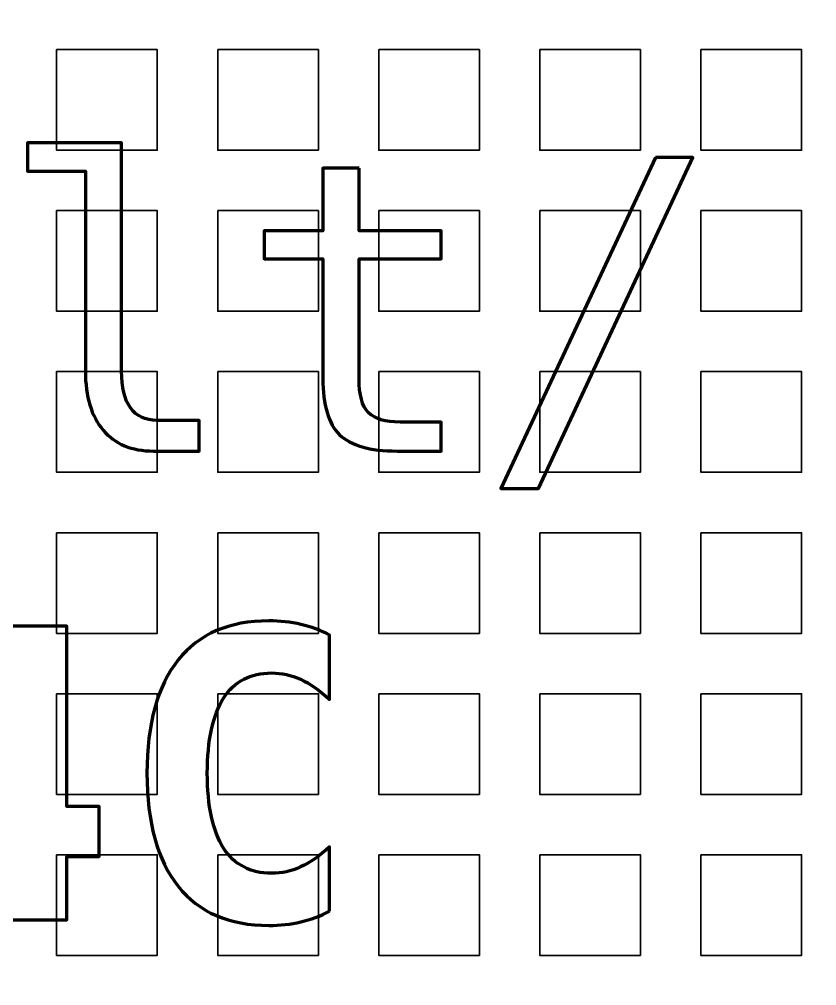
# Model space of a CAD drawing. Header units: centimetres. Extents: x -13.14 to -7.86, y -19.04 to -10.66.
# Drawn here: x -10.257 to -9, y -15.612 to -14.088 of the extents above; entities that cross this region are included whole.
import ezdxf

# ---------------------------------------------------------------- set-up
doc = ezdxf.new("R2010")
doc.units = ezdxf.units.CM
doc.header["$MEASUREMENT"] = 0
doc.layers.add('Layer 1', color=7, linetype='Continuous')

msp = doc.modelspace()

# ---------------------------------------------------------------- linework, layer by layer
at = {"layer": 'Layer 1', "color": 250, "lineweight": 35}
for points in [[(-12.24632, -10.659), (-12.24632, -10.659), (-8.75382, -10.659), (-8.75382, -10.659), (-8.75382, -10.659), (-8.75382, -10.659), (-8.75382, -19.041), (-8.75382, -19.041), (-8.75382, -19.041), (-8.75382, -19.041), (-12.24632, -19.041), (-12.24632, -19.041), (-12.24632, -19.041), (-12.24632, -19.041), (-12.24632, -10.659), (-12.24632, -10.659)], [(-10.19844, -14.13603), (-10.19844, -14.13603), (-10.03969, -14.13603), (-10.03969, -14.13603), (-10.03969, -14.13603), (-10.03969, -14.13603), (-10.03969, -14.29478), (-10.03969, -14.29478), (-10.03969, -14.29478), (-10.03969, -14.29478), (-10.19844, -14.29478), (-10.19844, -14.29478), (-10.19844, -14.29478), (-10.19844, -14.29478), (-10.19844, -14.13603), (-10.19844, -14.13603)], [(-9.94444, -14.13603), (-9.94444, -14.13603), (-9.78569, -14.13603), (-9.78569, -14.13603), (-9.78569, -14.13603), (-9.78569, -14.13603), (-9.78569, -14.29478), (-9.78569, -14.29478), (-9.78569, -14.29478), (-9.78569, -14.29478), (-9.94444, -14.29478), (-9.94444, -14.29478), (-9.94444, -14.29478), (-9.94444, -14.29478), (-9.94444, -14.13603), (-9.94444, -14.13603)], [(-9.69044, -14.13603), (-9.69044, -14.13603), (-9.53169, -14.13603), (-9.53169, -14.13603), (-9.53169, -14.13603), (-9.53169, -14.13603), (-9.53169, -14.29478), (-9.53169, -14.29478), (-9.53169, -14.29478), (-9.53169, -14.29478), (-9.69044, -14.29478), (-9.69044, -14.29478), (-9.69044, -14.29478), (-9.69044, -14.29478), (-9.69044, -14.13603), (-9.69044, -14.13603)], [(-9.43644, -14.13603), (-9.43644, -14.13603), (-9.27769, -14.13603), (-9.27769, -14.13603), (-9.27769, -14.13603), (-9.27769, -14.13603), (-9.27769, -14.29478), (-9.27769, -14.29478), (-9.27769, -14.29478), (-9.27769, -14.29478), (-9.43644, -14.29478), (-9.43644, -14.29478), (-9.43644, -14.29478), (-9.43644, -14.29478), (-9.43644, -14.13603), (-9.43644, -14.13603)], [(-9.18244, -14.13603), (-9.18244, -14.13603), (-9.02369, -14.13603), (-9.02369, -14.13603), (-9.02369, -14.13603), (-9.02369, -14.13603), (-9.02369, -14.29478), (-9.02369, -14.29478), (-9.02369, -14.29478), (-9.02369, -14.29478), (-9.18244, -14.29478), (-9.18244, -14.29478), (-9.18244, -14.29478), (-9.18244, -14.29478), (-9.18244, -14.13603), (-9.18244, -14.13603)], [(-10.19844, -14.39003), (-10.19844, -14.39003), (-10.03969, -14.39003), (-10.03969, -14.39003), (-10.03969, -14.39003), (-10.03969, -14.39003), (-10.03969, -14.54878), (-10.03969, -14.54878), (-10.03969, -14.54878), (-10.03969, -14.54878), (-10.19844, -14.54878), (-10.19844, -14.54878), (-10.19844, -14.54878), (-10.19844, -14.54878), (-10.19844, -14.39003), (-10.19844, -14.39003)], [(-9.94444, -14.39003), (-9.94444, -14.39003), (-9.78569, -14.39003), (-9.78569, -14.39003), (-9.78569, -14.39003), (-9.78569, -14.39003), (-9.78569, -14.54878), (-9.78569, -14.54878), (-9.78569, -14.54878), (-9.78569, -14.54878), (-9.94444, -14.54878), (-9.94444, -14.54878), (-9.94444, -14.54878), (-9.94444, -14.54878), (-9.94444, -14.39003), (-9.94444, -14.39003)], [(-9.69044, -14.39003), (-9.69044, -14.39003), (-9.53169, -14.39003), (-9.53169, -14.39003), (-9.53169, -14.39003), (-9.53169, -14.39003), (-9.53169, -14.54878), (-9.53169, -14.54878), (-9.53169, -14.54878), (-9.53169, -14.54878), (-9.69044, -14.54878), (-9.69044, -14.54878), (-9.69044, -14.54878), (-9.69044, -14.54878), (-9.69044, -14.39003), (-9.69044, -14.39003)], [(-9.43644, -14.39003), (-9.43644, -14.39003), (-9.27769, -14.39003), (-9.27769, -14.39003), (-9.27769, -14.39003), (-9.27769, -14.39003), (-9.27769, -14.54878), (-9.27769, -14.54878), (-9.27769, -14.54878), (-9.27769, -14.54878), (-9.43644, -14.54878), (-9.43644, -14.54878), (-9.43644, -14.54878), (-9.43644, -14.54878), (-9.43644, -14.39003), (-9.43644, -14.39003)], [(-9.18244, -14.39003), (-9.18244, -14.39003), (-9.02369, -14.39003), (-9.02369, -14.39003), (-9.02369, -14.39003), (-9.02369, -14.39003), (-9.02369, -14.54878), (-9.02369, -14.54878), (-9.02369, -14.54878), (-9.02369, -14.54878), (-9.18244, -14.54878), (-9.18244, -14.54878), (-9.18244, -14.54878), (-9.18244, -14.54878), (-9.18244, -14.39003), (-9.18244, -14.39003)], [(-10.19844, -14.64403), (-10.19844, -14.64403), (-10.03969, -14.64403), (-10.03969, -14.64403), (-10.03969, -14.64403), (-10.03969, -14.64403), (-10.03969, -14.80278), (-10.03969, -14.80278), (-10.03969, -14.80278), (-10.03969, -14.80278), (-10.19844, -14.80278), (-10.19844, -14.80278), (-10.19844, -14.80278), (-10.19844, -14.80278), (-10.19844, -14.64403), (-10.19844, -14.64403)], [(-9.94444, -14.64403), (-9.94444, -14.64403), (-9.78569, -14.64403), (-9.78569, -14.64403), (-9.78569, -14.64403), (-9.78569, -14.64403), (-9.78569, -14.80278), (-9.78569, -14.80278), (-9.78569, -14.80278), (-9.78569, -14.80278), (-9.94444, -14.80278), (-9.94444, -14.80278), (-9.94444, -14.80278), (-9.94444, -14.80278), (-9.94444, -14.64403), (-9.94444, -14.64403)], [(-9.69044, -14.64403), (-9.69044, -14.64403), (-9.53169, -14.64403), (-9.53169, -14.64403), (-9.53169, -14.64403), (-9.53169, -14.64403), (-9.53169, -14.80278), (-9.53169, -14.80278), (-9.53169, -14.80278), (-9.53169, -14.80278), (-9.69044, -14.80278), (-9.69044, -14.80278), (-9.69044, -14.80278), (-9.69044, -14.80278), (-9.69044, -14.64403), (-9.69044, -14.64403)], [(-9.43644, -14.64403), (-9.43644, -14.64403), (-9.27769, -14.64403), (-9.27769, -14.64403), (-9.27769, -14.64403), (-9.27769, -14.64403), (-9.27769, -14.80278), (-9.27769, -14.80278), (-9.27769, -14.80278), (-9.27769, -14.80278), (-9.43644, -14.80278), (-9.43644, -14.80278), (-9.43644, -14.80278), (-9.43644, -14.80278), (-9.43644, -14.64403), (-9.43644, -14.64403)], [(-9.18244, -14.64403), (-9.18244, -14.64403), (-9.02369, -14.64403), (-9.02369, -14.64403), (-9.02369, -14.64403), (-9.02369, -14.64403), (-9.02369, -14.80278), (-9.02369, -14.80278), (-9.02369, -14.80278), (-9.02369, -14.80278), (-9.18244, -14.80278), (-9.18244, -14.80278), (-9.18244, -14.80278), (-9.18244, -14.80278), (-9.18244, -14.64403), (-9.18244, -14.64403)], [(-10.19844, -14.89803), (-10.19844, -14.89803), (-10.03969, -14.89803), (-10.03969, -14.89803), (-10.03969, -14.89803), (-10.03969, -14.89803), (-10.03969, -15.05678), (-10.03969, -15.05678), (-10.03969, -15.05678), (-10.03969, -15.05678), (-10.19844, -15.05678), (-10.19844, -15.05678), (-10.19844, -15.05678), (-10.19844, -15.05678), (-10.19844, -14.89803), (-10.19844, -14.89803)], [(-9.94444, -14.89803), (-9.94444, -14.89803), (-9.78569, -14.89803), (-9.78569, -14.89803), (-9.78569, -14.89803), (-9.78569, -14.89803), (-9.78569, -15.05678), (-9.78569, -15.05678), (-9.78569, -15.05678), (-9.78569, -15.05678), (-9.94444, -15.05678), (-9.94444, -15.05678), (-9.94444, -15.05678), (-9.94444, -15.05678), (-9.94444, -14.89803), (-9.94444, -14.89803)], [(-9.69044, -14.89803), (-9.69044, -14.89803), (-9.53169, -14.89803), (-9.53169, -14.89803), (-9.53169, -14.89803), (-9.53169, -14.89803), (-9.53169, -15.05678), (-9.53169, -15.05678), (-9.53169, -15.05678), (-9.53169, -15.05678), (-9.69044, -15.05678), (-9.69044, -15.05678), (-9.69044, -15.05678), (-9.69044, -15.05678), (-9.69044, -14.89803), (-9.69044, -14.89803)], [(-9.43644, -14.89803), (-9.43644, -14.89803), (-9.27769, -14.89803), (-9.27769, -14.89803), (-9.27769, -14.89803), (-9.27769, -14.89803), (-9.27769, -15.05678), (-9.27769, -15.05678), (-9.27769, -15.05678), (-9.27769, -15.05678), (-9.43644, -15.05678), (-9.43644, -15.05678), (-9.43644, -15.05678), (-9.43644, -15.05678), (-9.43644, -14.89803), (-9.43644, -14.89803)], [(-9.18244, -14.89803), (-9.18244, -14.89803), (-9.02369, -14.89803), (-9.02369, -14.89803), (-9.02369, -14.89803), (-9.02369, -14.89803), (-9.02369, -15.05678), (-9.02369, -15.05678), (-9.02369, -15.05678), (-9.02369, -15.05678), (-9.18244, -15.05678), (-9.18244, -15.05678), (-9.18244, -15.05678), (-9.18244, -15.05678), (-9.18244, -14.89803), (-9.18244, -14.89803)], [(-10.19844, -15.15203), (-10.19844, -15.15203), (-10.03969, -15.15203), (-10.03969, -15.15203), (-10.03969, -15.15203), (-10.03969, -15.15203), (-10.03969, -15.31078), (-10.03969, -15.31078), (-10.03969, -15.31078), (-10.03969, -15.31078), (-10.19844, -15.31078), (-10.19844, -15.31078), (-10.19844, -15.31078), (-10.19844, -15.31078), (-10.19844, -15.15203), (-10.19844, -15.15203)], [(-9.94444, -15.15203), (-9.94444, -15.15203), (-9.78569, -15.15203), (-9.78569, -15.15203), (-9.78569, -15.15203), (-9.78569, -15.15203), (-9.78569, -15.31078), (-9.78569, -15.31078), (-9.78569, -15.31078), (-9.78569, -15.31078), (-9.94444, -15.31078), (-9.94444, -15.31078), (-9.94444, -15.31078), (-9.94444, -15.31078), (-9.94444, -15.15203), (-9.94444, -15.15203)], [(-9.69044, -15.15203), (-9.69044, -15.15203), (-9.53169, -15.15203), (-9.53169, -15.15203), (-9.53169, -15.15203), (-9.53169, -15.15203), (-9.53169, -15.31078), (-9.53169, -15.31078), (-9.53169, -15.31078), (-9.53169, -15.31078), (-9.69044, -15.31078), (-9.69044, -15.31078), (-9.69044, -15.31078), (-9.69044, -15.31078), (-9.69044, -15.15203), (-9.69044, -15.15203)], [(-9.43644, -15.15203), (-9.43644, -15.15203), (-9.27769, -15.15203), (-9.27769, -15.15203), (-9.27769, -15.15203), (-9.27769, -15.15203), (-9.27769, -15.31078), (-9.27769, -15.31078), (-9.27769, -15.31078), (-9.27769, -15.31078), (-9.43644, -15.31078), (-9.43644, -15.31078), (-9.43644, -15.31078), (-9.43644, -15.31078), (-9.43644, -15.15203), (-9.43644, -15.15203)], [(-9.18244, -15.15203), (-9.18244, -15.15203), (-9.02369, -15.15203), (-9.02369, -15.15203), (-9.02369, -15.15203), (-9.02369, -15.15203), (-9.02369, -15.31078), (-9.02369, -15.31078), (-9.02369, -15.31078), (-9.02369, -15.31078), (-9.18244, -15.31078), (-9.18244, -15.31078), (-9.18244, -15.31078), (-9.18244, -15.31078), (-9.18244, -15.15203), (-9.18244, -15.15203)], [(-10.19844, -15.40603), (-10.19844, -15.40603), (-10.03969, -15.40603), (-10.03969, -15.40603), (-10.03969, -15.40603), (-10.03969, -15.40603), (-10.03969, -15.56478), (-10.03969, -15.56478), (-10.03969, -15.56478), (-10.03969, -15.56478), (-10.19844, -15.56478), (-10.19844, -15.56478), (-10.19844, -15.56478), (-10.19844, -15.56478), (-10.19844, -15.40603), (-10.19844, -15.40603)], [(-9.94444, -15.40603), (-9.94444, -15.40603), (-9.78569, -15.40603), (-9.78569, -15.40603), (-9.78569, -15.40603), (-9.78569, -15.40603), (-9.78569, -15.56478), (-9.78569, -15.56478), (-9.78569, -15.56478), (-9.78569, -15.56478), (-9.94444, -15.56478), (-9.94444, -15.56478), (-9.94444, -15.56478), (-9.94444, -15.56478), (-9.94444, -15.40603), (-9.94444, -15.40603)], [(-9.69044, -15.40603), (-9.69044, -15.40603), (-9.53169, -15.40603), (-9.53169, -15.40603), (-9.53169, -15.40603), (-9.53169, -15.40603), (-9.53169, -15.56478), (-9.53169, -15.56478), (-9.53169, -15.56478), (-9.53169, -15.56478), (-9.69044, -15.56478), (-9.69044, -15.56478), (-9.69044, -15.56478), (-9.69044, -15.56478), (-9.69044, -15.40603), (-9.69044, -15.40603)], [(-9.43644, -15.40603), (-9.43644, -15.40603), (-9.27769, -15.40603), (-9.27769, -15.40603), (-9.27769, -15.40603), (-9.27769, -15.40603), (-9.27769, -15.56478), (-9.27769, -15.56478), (-9.27769, -15.56478), (-9.27769, -15.56478), (-9.43644, -15.56478), (-9.43644, -15.56478), (-9.43644, -15.56478), (-9.43644, -15.56478), (-9.43644, -15.40603), (-9.43644, -15.40603)], [(-9.18244, -15.40603), (-9.18244, -15.40603), (-9.02369, -15.40603), (-9.02369, -15.40603), (-9.02369, -15.40603), (-9.02369, -15.40603), (-9.02369, -15.56478), (-9.02369, -15.56478), (-9.02369, -15.56478), (-9.02369, -15.56478), (-9.18244, -15.56478), (-9.18244, -15.56478), (-9.18244, -15.56478), (-9.18244, -15.56478), (-9.18244, -15.40603), (-9.18244, -15.40603)]]:
    msp.add_open_spline(points, degree=3, knots=[0, 0, 0, 0, 0.25, 0.25, 0.25, 0.25, 0.5, 0.5, 0.5, 0.5, 0.75, 0.75, 0.75, 0.75, 1, 1, 1, 1], dxfattribs=at)
at = {"layer": 'Layer 1', "color": 250}
for points, knots in [([(-10.09608, -14.64338), (-10.09608, -14.669), (-10.09142, -14.68826), (-10.082, -14.70127), (-10.082, -14.70127), (-10.07258, -14.71429), (-10.05872, -14.72085), (-10.04031, -14.72085), (-10.04031, -14.72085), (-10.04031, -14.72085), (-9.97363, -14.72085), (-9.97363, -14.72085), (-9.97363, -14.72085), (-9.97363, -14.72085), (-9.97363, -14.76922), (-9.97363, -14.76922), (-9.97363, -14.76922), (-9.97363, -14.76922), (-10.04581, -14.76922), (-10.04581, -14.76922), (-10.04581, -14.76922), (-10.07999, -14.76922), (-10.10635, -14.75821), (-10.12508, -14.73631), (-10.12508, -14.73631), (-10.14381, -14.7144), (-10.15312, -14.68339), (-10.15312, -14.64338), (-10.15312, -14.64338), (-10.15312, -14.64338), (-10.15312, -14.328), (-10.15312, -14.328), (-10.15312, -14.328), (-10.15312, -14.328), (-10.24456, -14.328), (-10.24456, -14.328), (-10.24456, -14.328), (-10.24456, -14.328), (-10.24456, -14.28334), (-10.24456, -14.28334), (-10.24456, -14.28334), (-10.24456, -14.28334), (-10.09608, -14.28334), (-10.09608, -14.28334), (-10.09608, -14.28334), (-10.09608, -14.28334), (-10.09608, -14.64338), (-10.09608, -14.64338)], [0, 0, 0, 0, 0.0833333, 0.0833333, 0.0833333, 0.0833333, 0.1666667, 0.1666667, 0.1666667, 0.1666667, 0.25, 0.25, 0.25, 0.25, 0.3333333, 0.3333333, 0.3333333, 0.3333333, 0.4166667, 0.4166667, 0.4166667, 0.4166667, 0.5, 0.5, 0.5, 0.5, 0.5833333, 0.5833333, 0.5833333, 0.5833333, 0.6666667, 0.6666667, 0.6666667, 0.6666667, 0.75, 0.75, 0.75, 0.75, 0.8333333, 0.8333333, 0.8333333, 0.8333333, 0.9166667, 0.9166667, 0.9166667, 0.9166667, 1, 1, 1, 1]), ([(-10.09608, -14.64338), (-10.09608, -14.669), (-10.09142, -14.68826), (-10.082, -14.70127), (-10.082, -14.70127), (-10.07258, -14.71429), (-10.05872, -14.72085), (-10.04031, -14.72085), (-10.04031, -14.72085), (-10.04031, -14.72085), (-9.97363, -14.72085), (-9.97363, -14.72085), (-9.97363, -14.72085), (-9.97363, -14.72085), (-9.97363, -14.76922), (-9.97363, -14.76922), (-9.97363, -14.76922), (-9.97363, -14.76922), (-10.04581, -14.76922), (-10.04581, -14.76922), (-10.04581, -14.76922), (-10.07999, -14.76922), (-10.10635, -14.75821), (-10.12508, -14.73631), (-10.12508, -14.73631), (-10.14381, -14.7144), (-10.15312, -14.68339), (-10.15312, -14.64338), (-10.15312, -14.64338), (-10.15312, -14.64338), (-10.15312, -14.328), (-10.15312, -14.328), (-10.15312, -14.328), (-10.15312, -14.328), (-10.24456, -14.328), (-10.24456, -14.328), (-10.24456, -14.328), (-10.24456, -14.328), (-10.24456, -14.28334), (-10.24456, -14.28334), (-10.24456, -14.28334), (-10.24456, -14.28334), (-10.09608, -14.28334), (-10.09608, -14.28334), (-10.09608, -14.28334), (-10.09608, -14.28334), (-10.09608, -14.64338), (-10.09608, -14.64338)], [0, 0, 0, 0, 0.0833333, 0.0833333, 0.0833333, 0.0833333, 0.1666667, 0.1666667, 0.1666667, 0.1666667, 0.25, 0.25, 0.25, 0.25, 0.3333333, 0.3333333, 0.3333333, 0.3333333, 0.4166667, 0.4166667, 0.4166667, 0.4166667, 0.5, 0.5, 0.5, 0.5, 0.5833333, 0.5833333, 0.5833333, 0.5833333, 0.6666667, 0.6666667, 0.6666667, 0.6666667, 0.75, 0.75, 0.75, 0.75, 0.8333333, 0.8333333, 0.8333333, 0.8333333, 0.9166667, 0.9166667, 0.9166667, 0.9166667, 1, 1, 1, 1]), ([(-9.25396, -14.3063), (-9.25396, -14.3063), (-9.19501, -14.3063), (-9.19501, -14.3063), (-9.19501, -14.3063), (-9.19501, -14.3063), (-9.43875, -14.82817), (-9.43875, -14.82817), (-9.43875, -14.82817), (-9.43875, -14.82817), (-9.49802, -14.82817), (-9.49802, -14.82817), (-9.49802, -14.82817), (-9.49802, -14.82817), (-9.25396, -14.3063), (-9.25396, -14.3063)], [0, 0, 0, 0, 0.25, 0.25, 0.25, 0.25, 0.5, 0.5, 0.5, 0.5, 0.75, 0.75, 0.75, 0.75, 1, 1, 1, 1]), ([(-9.25396, -14.3063), (-9.25396, -14.3063), (-9.19501, -14.3063), (-9.19501, -14.3063), (-9.19501, -14.3063), (-9.19501, -14.3063), (-9.43875, -14.82817), (-9.43875, -14.82817), (-9.43875, -14.82817), (-9.43875, -14.82817), (-9.49802, -14.82817), (-9.49802, -14.82817), (-9.49802, -14.82817), (-9.49802, -14.82817), (-9.25396, -14.3063), (-9.25396, -14.3063)], [0, 0, 0, 0, 0.25, 0.25, 0.25, 0.25, 0.5, 0.5, 0.5, 0.5, 0.75, 0.75, 0.75, 0.75, 1, 1, 1, 1]), ([(-9.72154, -14.32334), (-9.72154, -14.32334), (-9.72154, -14.42198), (-9.72154, -14.42198), (-9.72154, -14.42198), (-9.72154, -14.42198), (-9.59189, -14.42198), (-9.59189, -14.42198), (-9.59189, -14.42198), (-9.59189, -14.42198), (-9.59189, -14.46632), (-9.59189, -14.46632), (-9.59189, -14.46632), (-9.59189, -14.46632), (-9.72154, -14.46632), (-9.72154, -14.46632), (-9.72154, -14.46632), (-9.72154, -14.46632), (-9.72154, -14.65481), (-9.72154, -14.65481), (-9.72154, -14.65481), (-9.72154, -14.68043), (-9.71667, -14.69831), (-9.70693, -14.70837), (-9.70693, -14.70837), (-9.69719, -14.71853), (-9.68026, -14.72361), (-9.65613, -14.72361), (-9.65613, -14.72361), (-9.65613, -14.72361), (-9.59189, -14.72361), (-9.59189, -14.72361), (-9.59189, -14.72361), (-9.59189, -14.72361), (-9.59189, -14.76922), (-9.59189, -14.76922), (-9.59189, -14.76922), (-9.59189, -14.76922), (-9.66163, -14.76922), (-9.66163, -14.76922), (-9.66163, -14.76922), (-9.7045, -14.76922), (-9.73466, -14.76065), (-9.75223, -14.7435), (-9.75223, -14.7435), (-9.7698, -14.72636), (-9.77858, -14.69672), (-9.77858, -14.65481), (-9.77858, -14.65481), (-9.77858, -14.65481), (-9.77858, -14.46632), (-9.77858, -14.46632), (-9.77858, -14.46632), (-9.77858, -14.46632), (-9.87129, -14.46632), (-9.87129, -14.46632), (-9.87129, -14.46632), (-9.87129, -14.46632), (-9.87129, -14.42198), (-9.87129, -14.42198), (-9.87129, -14.42198), (-9.87129, -14.42198), (-9.77858, -14.42198), (-9.77858, -14.42198), (-9.77858, -14.42198), (-9.77858, -14.42198), (-9.77858, -14.32334), (-9.77858, -14.32334), (-9.77858, -14.32334), (-9.77858, -14.32334), (-9.72154, -14.32334), (-9.72154, -14.32334)], [0, 0, 0, 0, 0.0555556, 0.0555556, 0.0555556, 0.0555556, 0.1111111, 0.1111111, 0.1111111, 0.1111111, 0.1666667, 0.1666667, 0.1666667, 0.1666667, 0.2222222, 0.2222222, 0.2222222, 0.2222222, 0.2777778, 0.2777778, 0.2777778, 0.2777778, 0.3333333, 0.3333333, 0.3333333, 0.3333333, 0.3888889, 0.3888889, 0.3888889, 0.3888889, 0.4444444, 0.4444444, 0.4444444, 0.4444444, 0.5, 0.5, 0.5, 0.5, 0.5555556, 0.5555556, 0.5555556, 0.5555556, 0.6111111, 0.6111111, 0.6111111, 0.6111111, 0.6666667, 0.6666667, 0.6666667, 0.6666667, 0.7222222, 0.7222222, 0.7222222, 0.7222222, 0.7777778, 0.7777778, 0.7777778, 0.7777778, 0.8333333, 0.8333333, 0.8333333, 0.8333333, 0.8888889, 0.8888889, 0.8888889, 0.8888889, 0.9444444, 0.9444444, 0.9444444, 0.9444444, 1, 1, 1, 1]), ([(-9.72154, -14.32334), (-9.72154, -14.32334), (-9.72154, -14.42198), (-9.72154, -14.42198), (-9.72154, -14.42198), (-9.72154, -14.42198), (-9.59189, -14.42198), (-9.59189, -14.42198), (-9.59189, -14.42198), (-9.59189, -14.42198), (-9.59189, -14.46632), (-9.59189, -14.46632), (-9.59189, -14.46632), (-9.59189, -14.46632), (-9.72154, -14.46632), (-9.72154, -14.46632), (-9.72154, -14.46632), (-9.72154, -14.46632), (-9.72154, -14.65481), (-9.72154, -14.65481), (-9.72154, -14.65481), (-9.72154, -14.68043), (-9.71667, -14.69831), (-9.70693, -14.70837), (-9.70693, -14.70837), (-9.69719, -14.71853), (-9.68026, -14.72361), (-9.65613, -14.72361), (-9.65613, -14.72361), (-9.65613, -14.72361), (-9.59189, -14.72361), (-9.59189, -14.72361), (-9.59189, -14.72361), (-9.59189, -14.72361), (-9.59189, -14.76922), (-9.59189, -14.76922), (-9.59189, -14.76922), (-9.59189, -14.76922), (-9.66163, -14.76922), (-9.66163, -14.76922), (-9.66163, -14.76922), (-9.7045, -14.76922), (-9.73466, -14.76065), (-9.75223, -14.7435), (-9.75223, -14.7435), (-9.7698, -14.72636), (-9.77858, -14.69672), (-9.77858, -14.65481), (-9.77858, -14.65481), (-9.77858, -14.65481), (-9.77858, -14.46632), (-9.77858, -14.46632), (-9.77858, -14.46632), (-9.77858, -14.46632), (-9.87129, -14.46632), (-9.87129, -14.46632), (-9.87129, -14.46632), (-9.87129, -14.46632), (-9.87129, -14.42198), (-9.87129, -14.42198), (-9.87129, -14.42198), (-9.87129, -14.42198), (-9.77858, -14.42198), (-9.77858, -14.42198), (-9.77858, -14.42198), (-9.77858, -14.42198), (-9.77858, -14.32334), (-9.77858, -14.32334), (-9.77858, -14.32334), (-9.77858, -14.32334), (-9.72154, -14.32334), (-9.72154, -14.32334)], [0, 0, 0, 0, 0.0555556, 0.0555556, 0.0555556, 0.0555556, 0.1111111, 0.1111111, 0.1111111, 0.1111111, 0.1666667, 0.1666667, 0.1666667, 0.1666667, 0.2222222, 0.2222222, 0.2222222, 0.2222222, 0.2777778, 0.2777778, 0.2777778, 0.2777778, 0.3333333, 0.3333333, 0.3333333, 0.3333333, 0.3888889, 0.3888889, 0.3888889, 0.3888889, 0.4444444, 0.4444444, 0.4444444, 0.4444444, 0.5, 0.5, 0.5, 0.5, 0.5555556, 0.5555556, 0.5555556, 0.5555556, 0.6111111, 0.6111111, 0.6111111, 0.6111111, 0.6666667, 0.6666667, 0.6666667, 0.6666667, 0.7222222, 0.7222222, 0.7222222, 0.7222222, 0.7777778, 0.7777778, 0.7777778, 0.7777778, 0.8333333, 0.8333333, 0.8333333, 0.8333333, 0.8888889, 0.8888889, 0.8888889, 0.8888889, 0.9444444, 0.9444444, 0.9444444, 0.9444444, 1, 1, 1, 1]), ([(-9.76789, -15.49502), (-9.78238, -15.50243), (-9.79752, -15.50804), (-9.8135, -15.51175), (-9.8135, -15.51175), (-9.82937, -15.51545), (-9.8461, -15.51736), (-9.86366, -15.51736), (-9.86366, -15.51736), (-9.92611, -15.51736), (-9.97384, -15.49682), (-10.00665, -15.45565), (-10.00665, -15.45565), (-10.03956, -15.41449), (-10.05596, -15.35511), (-10.05596, -15.27733), (-10.05596, -15.27733), (-10.05596, -15.19943), (-10.03956, -15.13995), (-10.00665, -15.09878), (-10.00665, -15.09878), (-9.97384, -15.05762), (-9.92611, -15.03708), (-9.86366, -15.03708), (-9.86366, -15.03708), (-9.8461, -15.03708), (-9.82927, -15.03899), (-9.81318, -15.04269), (-9.81318, -15.04269), (-9.79699, -15.0464), (-9.78196, -15.05201), (-9.76789, -15.05941), (-9.76789, -15.05941), (-9.76789, -15.05941), (-9.76789, -15.16112), (-9.76789, -15.16112), (-9.76789, -15.16112), (-9.78355, -15.14662), (-9.79889, -15.13604), (-9.81361, -15.12926), (-9.81361, -15.12926), (-9.82842, -15.1226), (-9.84366, -15.11921), (-9.85943, -15.11921), (-9.85943, -15.11921), (-9.89287, -15.11921), (-9.91817, -15.13255), (-9.93521, -15.15911), (-9.93521, -15.15911), (-9.95225, -15.18567), (-9.96082, -15.22504), (-9.96082, -15.27733), (-9.96082, -15.27733), (-9.96082, -15.3295), (-9.95225, -15.36877), (-9.93521, -15.39533), (-9.93521, -15.39533), (-9.91817, -15.42189), (-9.89287, -15.43523), (-9.85943, -15.43523), (-9.85943, -15.43523), (-9.84366, -15.43523), (-9.82842, -15.43184), (-9.81361, -15.42517), (-9.81361, -15.42517), (-9.79889, -15.4184), (-9.78355, -15.40782), (-9.76789, -15.39332), (-9.76789, -15.39332), (-9.76789, -15.39332), (-9.76789, -15.49502), (-9.76789, -15.49502)], [0, 0, 0, 0, 0.0555556, 0.0555556, 0.0555556, 0.0555556, 0.1111111, 0.1111111, 0.1111111, 0.1111111, 0.1666667, 0.1666667, 0.1666667, 0.1666667, 0.2222222, 0.2222222, 0.2222222, 0.2222222, 0.2777778, 0.2777778, 0.2777778, 0.2777778, 0.3333333, 0.3333333, 0.3333333, 0.3333333, 0.3888889, 0.3888889, 0.3888889, 0.3888889, 0.4444444, 0.4444444, 0.4444444, 0.4444444, 0.5, 0.5, 0.5, 0.5, 0.5555556, 0.5555556, 0.5555556, 0.5555556, 0.6111111, 0.6111111, 0.6111111, 0.6111111, 0.6666667, 0.6666667, 0.6666667, 0.6666667, 0.7222222, 0.7222222, 0.7222222, 0.7222222, 0.7777778, 0.7777778, 0.7777778, 0.7777778, 0.8333333, 0.8333333, 0.8333333, 0.8333333, 0.8888889, 0.8888889, 0.8888889, 0.8888889, 0.9444444, 0.9444444, 0.9444444, 0.9444444, 1, 1, 1, 1]), ([(-9.76789, -15.49502), (-9.78238, -15.50243), (-9.79752, -15.50804), (-9.8135, -15.51175), (-9.8135, -15.51175), (-9.82937, -15.51545), (-9.8461, -15.51736), (-9.86366, -15.51736), (-9.86366, -15.51736), (-9.92611, -15.51736), (-9.97384, -15.49682), (-10.00665, -15.45565), (-10.00665, -15.45565), (-10.03956, -15.41449), (-10.05596, -15.35511), (-10.05596, -15.27733), (-10.05596, -15.27733), (-10.05596, -15.19943), (-10.03956, -15.13995), (-10.00665, -15.09878), (-10.00665, -15.09878), (-9.97384, -15.05762), (-9.92611, -15.03708), (-9.86366, -15.03708), (-9.86366, -15.03708), (-9.8461, -15.03708), (-9.82927, -15.03899), (-9.81318, -15.04269), (-9.81318, -15.04269), (-9.79699, -15.0464), (-9.78196, -15.05201), (-9.76789, -15.05941), (-9.76789, -15.05941), (-9.76789, -15.05941), (-9.76789, -15.16112), (-9.76789, -15.16112), (-9.76789, -15.16112), (-9.78355, -15.14662), (-9.79889, -15.13604), (-9.81361, -15.12926), (-9.81361, -15.12926), (-9.82842, -15.1226), (-9.84366, -15.11921), (-9.85943, -15.11921), (-9.85943, -15.11921), (-9.89287, -15.11921), (-9.91817, -15.13255), (-9.93521, -15.15911), (-9.93521, -15.15911), (-9.95225, -15.18567), (-9.96082, -15.22504), (-9.96082, -15.27733), (-9.96082, -15.27733), (-9.96082, -15.3295), (-9.95225, -15.36877), (-9.93521, -15.39533), (-9.93521, -15.39533), (-9.91817, -15.42189), (-9.89287, -15.43523), (-9.85943, -15.43523), (-9.85943, -15.43523), (-9.84366, -15.43523), (-9.82842, -15.43184), (-9.81361, -15.42517), (-9.81361, -15.42517), (-9.79889, -15.4184), (-9.78355, -15.40782), (-9.76789, -15.39332), (-9.76789, -15.39332), (-9.76789, -15.39332), (-9.76789, -15.49502), (-9.76789, -15.49502)], [0, 0, 0, 0, 0.0555556, 0.0555556, 0.0555556, 0.0555556, 0.1111111, 0.1111111, 0.1111111, 0.1111111, 0.1666667, 0.1666667, 0.1666667, 0.1666667, 0.2222222, 0.2222222, 0.2222222, 0.2222222, 0.2777778, 0.2777778, 0.2777778, 0.2777778, 0.3333333, 0.3333333, 0.3333333, 0.3333333, 0.3888889, 0.3888889, 0.3888889, 0.3888889, 0.4444444, 0.4444444, 0.4444444, 0.4444444, 0.5, 0.5, 0.5, 0.5, 0.5555556, 0.5555556, 0.5555556, 0.5555556, 0.6111111, 0.6111111, 0.6111111, 0.6111111, 0.6666667, 0.6666667, 0.6666667, 0.6666667, 0.7222222, 0.7222222, 0.7222222, 0.7222222, 0.7777778, 0.7777778, 0.7777778, 0.7777778, 0.8333333, 0.8333333, 0.8333333, 0.8333333, 0.8888889, 0.8888889, 0.8888889, 0.8888889, 0.9444444, 0.9444444, 0.9444444, 0.9444444, 1, 1, 1, 1]), ([(-10.27811, -15.04544), (-10.27811, -15.04544), (-10.18233, -15.04544), (-10.18233, -15.04544), (-10.18233, -15.04544), (-10.18233, -15.04544), (-10.18233, -15.33003), (-10.18233, -15.33003), (-10.18233, -15.33003), (-10.18233, -15.33003), (-10.13153, -15.33003), (-10.13153, -15.33003), (-10.13153, -15.33003), (-10.13153, -15.33003), (-10.13153, -15.40845), (-10.13153, -15.40845), (-10.13153, -15.40845), (-10.13153, -15.40845), (-10.18233, -15.40845), (-10.18233, -15.40845), (-10.18233, -15.40845), (-10.18233, -15.40845), (-10.18233, -15.50836), (-10.18233, -15.50836), (-10.18233, -15.50836), (-10.18233, -15.50836), (-10.27006, -15.50836), (-10.27006, -15.50836), (-10.27006, -15.50836), (-10.27006, -15.50836), (-10.27006, -15.40845), (-10.27006, -15.40845), (-10.27006, -15.40845), (-10.27006, -15.40845), (-10.45369, -15.40845), (-10.45369, -15.40845), (-10.45369, -15.40845), (-10.45369, -15.40845), (-10.45369, -15.31976), (-10.45369, -15.31976), (-10.45369, -15.31976), (-10.45369, -15.31976), (-10.27811, -15.04544), (-10.27811, -15.04544)], [0, 0, 0, 0, 0.0909091, 0.0909091, 0.0909091, 0.0909091, 0.1818182, 0.1818182, 0.1818182, 0.1818182, 0.2727273, 0.2727273, 0.2727273, 0.2727273, 0.3636364, 0.3636364, 0.3636364, 0.3636364, 0.4545455, 0.4545455, 0.4545455, 0.4545455, 0.5454545, 0.5454545, 0.5454545, 0.5454545, 0.6363636, 0.6363636, 0.6363636, 0.6363636, 0.7272727, 0.7272727, 0.7272727, 0.7272727, 0.8181818, 0.8181818, 0.8181818, 0.8181818, 0.9090909, 0.9090909, 0.9090909, 0.9090909, 1, 1, 1, 1]), ([(-10.27811, -15.04544), (-10.27811, -15.04544), (-10.18233, -15.04544), (-10.18233, -15.04544), (-10.18233, -15.04544), (-10.18233, -15.04544), (-10.18233, -15.33003), (-10.18233, -15.33003), (-10.18233, -15.33003), (-10.18233, -15.33003), (-10.13153, -15.33003), (-10.13153, -15.33003), (-10.13153, -15.33003), (-10.13153, -15.33003), (-10.13153, -15.40845), (-10.13153, -15.40845), (-10.13153, -15.40845), (-10.13153, -15.40845), (-10.18233, -15.40845), (-10.18233, -15.40845), (-10.18233, -15.40845), (-10.18233, -15.40845), (-10.18233, -15.50836), (-10.18233, -15.50836), (-10.18233, -15.50836), (-10.18233, -15.50836), (-10.27006, -15.50836), (-10.27006, -15.50836), (-10.27006, -15.50836), (-10.27006, -15.50836), (-10.27006, -15.40845), (-10.27006, -15.40845), (-10.27006, -15.40845), (-10.27006, -15.40845), (-10.45369, -15.40845), (-10.45369, -15.40845), (-10.45369, -15.40845), (-10.45369, -15.40845), (-10.45369, -15.31976), (-10.45369, -15.31976), (-10.45369, -15.31976), (-10.45369, -15.31976), (-10.27811, -15.04544), (-10.27811, -15.04544)], [0, 0, 0, 0, 0.0909091, 0.0909091, 0.0909091, 0.0909091, 0.1818182, 0.1818182, 0.1818182, 0.1818182, 0.2727273, 0.2727273, 0.2727273, 0.2727273, 0.3636364, 0.3636364, 0.3636364, 0.3636364, 0.4545455, 0.4545455, 0.4545455, 0.4545455, 0.5454545, 0.5454545, 0.5454545, 0.5454545, 0.6363636, 0.6363636, 0.6363636, 0.6363636, 0.7272727, 0.7272727, 0.7272727, 0.7272727, 0.8181818, 0.8181818, 0.8181818, 0.8181818, 0.9090909, 0.9090909, 0.9090909, 0.9090909, 1, 1, 1, 1])]:
    msp.add_open_spline(points, degree=3, knots=knots, dxfattribs=at)
at = {"layer": 'Layer 1', "color": 7, "lineweight": 158}
for points, knots in [([(-10.09608, -14.64338), (-10.09608, -14.669), (-10.09142, -14.68826), (-10.082, -14.70127), (-10.082, -14.70127), (-10.07258, -14.71429), (-10.05872, -14.72085), (-10.04031, -14.72085), (-10.04031, -14.72085), (-10.04031, -14.72085), (-9.97363, -14.72085), (-9.97363, -14.72085), (-9.97363, -14.72085), (-9.97363, -14.72085), (-9.97363, -14.76922), (-9.97363, -14.76922), (-9.97363, -14.76922), (-9.97363, -14.76922), (-10.04581, -14.76922), (-10.04581, -14.76922), (-10.04581, -14.76922), (-10.07999, -14.76922), (-10.10635, -14.75821), (-10.12508, -14.73631), (-10.12508, -14.73631), (-10.14381, -14.7144), (-10.15312, -14.68339), (-10.15312, -14.64338), (-10.15312, -14.64338), (-10.15312, -14.64338), (-10.15312, -14.328), (-10.15312, -14.328), (-10.15312, -14.328), (-10.15312, -14.328), (-10.24456, -14.328), (-10.24456, -14.328), (-10.24456, -14.328), (-10.24456, -14.328), (-10.24456, -14.28334), (-10.24456, -14.28334), (-10.24456, -14.28334), (-10.24456, -14.28334), (-10.09608, -14.28334), (-10.09608, -14.28334), (-10.09608, -14.28334), (-10.09608, -14.28334), (-10.09608, -14.64338), (-10.09608, -14.64338)], [0, 0, 0, 0, 0.0833333, 0.0833333, 0.0833333, 0.0833333, 0.1666667, 0.1666667, 0.1666667, 0.1666667, 0.25, 0.25, 0.25, 0.25, 0.3333333, 0.3333333, 0.3333333, 0.3333333, 0.4166667, 0.4166667, 0.4166667, 0.4166667, 0.5, 0.5, 0.5, 0.5, 0.5833333, 0.5833333, 0.5833333, 0.5833333, 0.6666667, 0.6666667, 0.6666667, 0.6666667, 0.75, 0.75, 0.75, 0.75, 0.8333333, 0.8333333, 0.8333333, 0.8333333, 0.9166667, 0.9166667, 0.9166667, 0.9166667, 1, 1, 1, 1]), ([(-9.25396, -14.3063), (-9.25396, -14.3063), (-9.19501, -14.3063), (-9.19501, -14.3063), (-9.19501, -14.3063), (-9.19501, -14.3063), (-9.43875, -14.82817), (-9.43875, -14.82817), (-9.43875, -14.82817), (-9.43875, -14.82817), (-9.49802, -14.82817), (-9.49802, -14.82817), (-9.49802, -14.82817), (-9.49802, -14.82817), (-9.25396, -14.3063), (-9.25396, -14.3063)], [0, 0, 0, 0, 0.25, 0.25, 0.25, 0.25, 0.5, 0.5, 0.5, 0.5, 0.75, 0.75, 0.75, 0.75, 1, 1, 1, 1]), ([(-9.72154, -14.32334), (-9.72154, -14.32334), (-9.72154, -14.42198), (-9.72154, -14.42198), (-9.72154, -14.42198), (-9.72154, -14.42198), (-9.59189, -14.42198), (-9.59189, -14.42198), (-9.59189, -14.42198), (-9.59189, -14.42198), (-9.59189, -14.46632), (-9.59189, -14.46632), (-9.59189, -14.46632), (-9.59189, -14.46632), (-9.72154, -14.46632), (-9.72154, -14.46632), (-9.72154, -14.46632), (-9.72154, -14.46632), (-9.72154, -14.65481), (-9.72154, -14.65481), (-9.72154, -14.65481), (-9.72154, -14.68043), (-9.71667, -14.69831), (-9.70693, -14.70837), (-9.70693, -14.70837), (-9.69719, -14.71853), (-9.68026, -14.72361), (-9.65613, -14.72361), (-9.65613, -14.72361), (-9.65613, -14.72361), (-9.59189, -14.72361), (-9.59189, -14.72361), (-9.59189, -14.72361), (-9.59189, -14.72361), (-9.59189, -14.76922), (-9.59189, -14.76922), (-9.59189, -14.76922), (-9.59189, -14.76922), (-9.66163, -14.76922), (-9.66163, -14.76922), (-9.66163, -14.76922), (-9.7045, -14.76922), (-9.73466, -14.76065), (-9.75223, -14.7435), (-9.75223, -14.7435), (-9.7698, -14.72636), (-9.77858, -14.69672), (-9.77858, -14.65481), (-9.77858, -14.65481), (-9.77858, -14.65481), (-9.77858, -14.46632), (-9.77858, -14.46632), (-9.77858, -14.46632), (-9.77858, -14.46632), (-9.87129, -14.46632), (-9.87129, -14.46632), (-9.87129, -14.46632), (-9.87129, -14.46632), (-9.87129, -14.42198), (-9.87129, -14.42198), (-9.87129, -14.42198), (-9.87129, -14.42198), (-9.77858, -14.42198), (-9.77858, -14.42198), (-9.77858, -14.42198), (-9.77858, -14.42198), (-9.77858, -14.32334), (-9.77858, -14.32334), (-9.77858, -14.32334), (-9.77858, -14.32334), (-9.72154, -14.32334), (-9.72154, -14.32334)], [0, 0, 0, 0, 0.0555556, 0.0555556, 0.0555556, 0.0555556, 0.1111111, 0.1111111, 0.1111111, 0.1111111, 0.1666667, 0.1666667, 0.1666667, 0.1666667, 0.2222222, 0.2222222, 0.2222222, 0.2222222, 0.2777778, 0.2777778, 0.2777778, 0.2777778, 0.3333333, 0.3333333, 0.3333333, 0.3333333, 0.3888889, 0.3888889, 0.3888889, 0.3888889, 0.4444444, 0.4444444, 0.4444444, 0.4444444, 0.5, 0.5, 0.5, 0.5, 0.5555556, 0.5555556, 0.5555556, 0.5555556, 0.6111111, 0.6111111, 0.6111111, 0.6111111, 0.6666667, 0.6666667, 0.6666667, 0.6666667, 0.7222222, 0.7222222, 0.7222222, 0.7222222, 0.7777778, 0.7777778, 0.7777778, 0.7777778, 0.8333333, 0.8333333, 0.8333333, 0.8333333, 0.8888889, 0.8888889, 0.8888889, 0.8888889, 0.9444444, 0.9444444, 0.9444444, 0.9444444, 1, 1, 1, 1]), ([(-9.76789, -15.49502), (-9.78238, -15.50243), (-9.79752, -15.50804), (-9.8135, -15.51175), (-9.8135, -15.51175), (-9.82937, -15.51545), (-9.8461, -15.51736), (-9.86366, -15.51736), (-9.86366, -15.51736), (-9.92611, -15.51736), (-9.97384, -15.49682), (-10.00665, -15.45565), (-10.00665, -15.45565), (-10.03956, -15.41449), (-10.05596, -15.35511), (-10.05596, -15.27733), (-10.05596, -15.27733), (-10.05596, -15.19943), (-10.03956, -15.13995), (-10.00665, -15.09878), (-10.00665, -15.09878), (-9.97384, -15.05762), (-9.92611, -15.03708), (-9.86366, -15.03708), (-9.86366, -15.03708), (-9.8461, -15.03708), (-9.82927, -15.03899), (-9.81318, -15.04269), (-9.81318, -15.04269), (-9.79699, -15.0464), (-9.78196, -15.05201), (-9.76789, -15.05941), (-9.76789, -15.05941), (-9.76789, -15.05941), (-9.76789, -15.16112), (-9.76789, -15.16112), (-9.76789, -15.16112), (-9.78355, -15.14662), (-9.79889, -15.13604), (-9.81361, -15.12926), (-9.81361, -15.12926), (-9.82842, -15.1226), (-9.84366, -15.11921), (-9.85943, -15.11921), (-9.85943, -15.11921), (-9.89287, -15.11921), (-9.91817, -15.13255), (-9.93521, -15.15911), (-9.93521, -15.15911), (-9.95225, -15.18567), (-9.96082, -15.22504), (-9.96082, -15.27733), (-9.96082, -15.27733), (-9.96082, -15.3295), (-9.95225, -15.36877), (-9.93521, -15.39533), (-9.93521, -15.39533), (-9.91817, -15.42189), (-9.89287, -15.43523), (-9.85943, -15.43523), (-9.85943, -15.43523), (-9.84366, -15.43523), (-9.82842, -15.43184), (-9.81361, -15.42517), (-9.81361, -15.42517), (-9.79889, -15.4184), (-9.78355, -15.40782), (-9.76789, -15.39332), (-9.76789, -15.39332), (-9.76789, -15.39332), (-9.76789, -15.49502), (-9.76789, -15.49502)], [0, 0, 0, 0, 0.0555556, 0.0555556, 0.0555556, 0.0555556, 0.1111111, 0.1111111, 0.1111111, 0.1111111, 0.1666667, 0.1666667, 0.1666667, 0.1666667, 0.2222222, 0.2222222, 0.2222222, 0.2222222, 0.2777778, 0.2777778, 0.2777778, 0.2777778, 0.3333333, 0.3333333, 0.3333333, 0.3333333, 0.3888889, 0.3888889, 0.3888889, 0.3888889, 0.4444444, 0.4444444, 0.4444444, 0.4444444, 0.5, 0.5, 0.5, 0.5, 0.5555556, 0.5555556, 0.5555556, 0.5555556, 0.6111111, 0.6111111, 0.6111111, 0.6111111, 0.6666667, 0.6666667, 0.6666667, 0.6666667, 0.7222222, 0.7222222, 0.7222222, 0.7222222, 0.7777778, 0.7777778, 0.7777778, 0.7777778, 0.8333333, 0.8333333, 0.8333333, 0.8333333, 0.8888889, 0.8888889, 0.8888889, 0.8888889, 0.9444444, 0.9444444, 0.9444444, 0.9444444, 1, 1, 1, 1]), ([(-10.27811, -15.04544), (-10.27811, -15.04544), (-10.18233, -15.04544), (-10.18233, -15.04544), (-10.18233, -15.04544), (-10.18233, -15.04544), (-10.18233, -15.33003), (-10.18233, -15.33003), (-10.18233, -15.33003), (-10.18233, -15.33003), (-10.13153, -15.33003), (-10.13153, -15.33003), (-10.13153, -15.33003), (-10.13153, -15.33003), (-10.13153, -15.40845), (-10.13153, -15.40845), (-10.13153, -15.40845), (-10.13153, -15.40845), (-10.18233, -15.40845), (-10.18233, -15.40845), (-10.18233, -15.40845), (-10.18233, -15.40845), (-10.18233, -15.50836), (-10.18233, -15.50836), (-10.18233, -15.50836), (-10.18233, -15.50836), (-10.27006, -15.50836), (-10.27006, -15.50836), (-10.27006, -15.50836), (-10.27006, -15.50836), (-10.27006, -15.40845), (-10.27006, -15.40845), (-10.27006, -15.40845), (-10.27006, -15.40845), (-10.45369, -15.40845), (-10.45369, -15.40845), (-10.45369, -15.40845), (-10.45369, -15.40845), (-10.45369, -15.31976), (-10.45369, -15.31976), (-10.45369, -15.31976), (-10.45369, -15.31976), (-10.27811, -15.04544), (-10.27811, -15.04544)], [0, 0, 0, 0, 0.0909091, 0.0909091, 0.0909091, 0.0909091, 0.1818182, 0.1818182, 0.1818182, 0.1818182, 0.2727273, 0.2727273, 0.2727273, 0.2727273, 0.3636364, 0.3636364, 0.3636364, 0.3636364, 0.4545455, 0.4545455, 0.4545455, 0.4545455, 0.5454545, 0.5454545, 0.5454545, 0.5454545, 0.6363636, 0.6363636, 0.6363636, 0.6363636, 0.7272727, 0.7272727, 0.7272727, 0.7272727, 0.8181818, 0.8181818, 0.8181818, 0.8181818, 0.9090909, 0.9090909, 0.9090909, 0.9090909, 1, 1, 1, 1])]:
    msp.add_open_spline(points, degree=3, knots=knots, dxfattribs=at)

doc.saveas('drawing.dxf')
